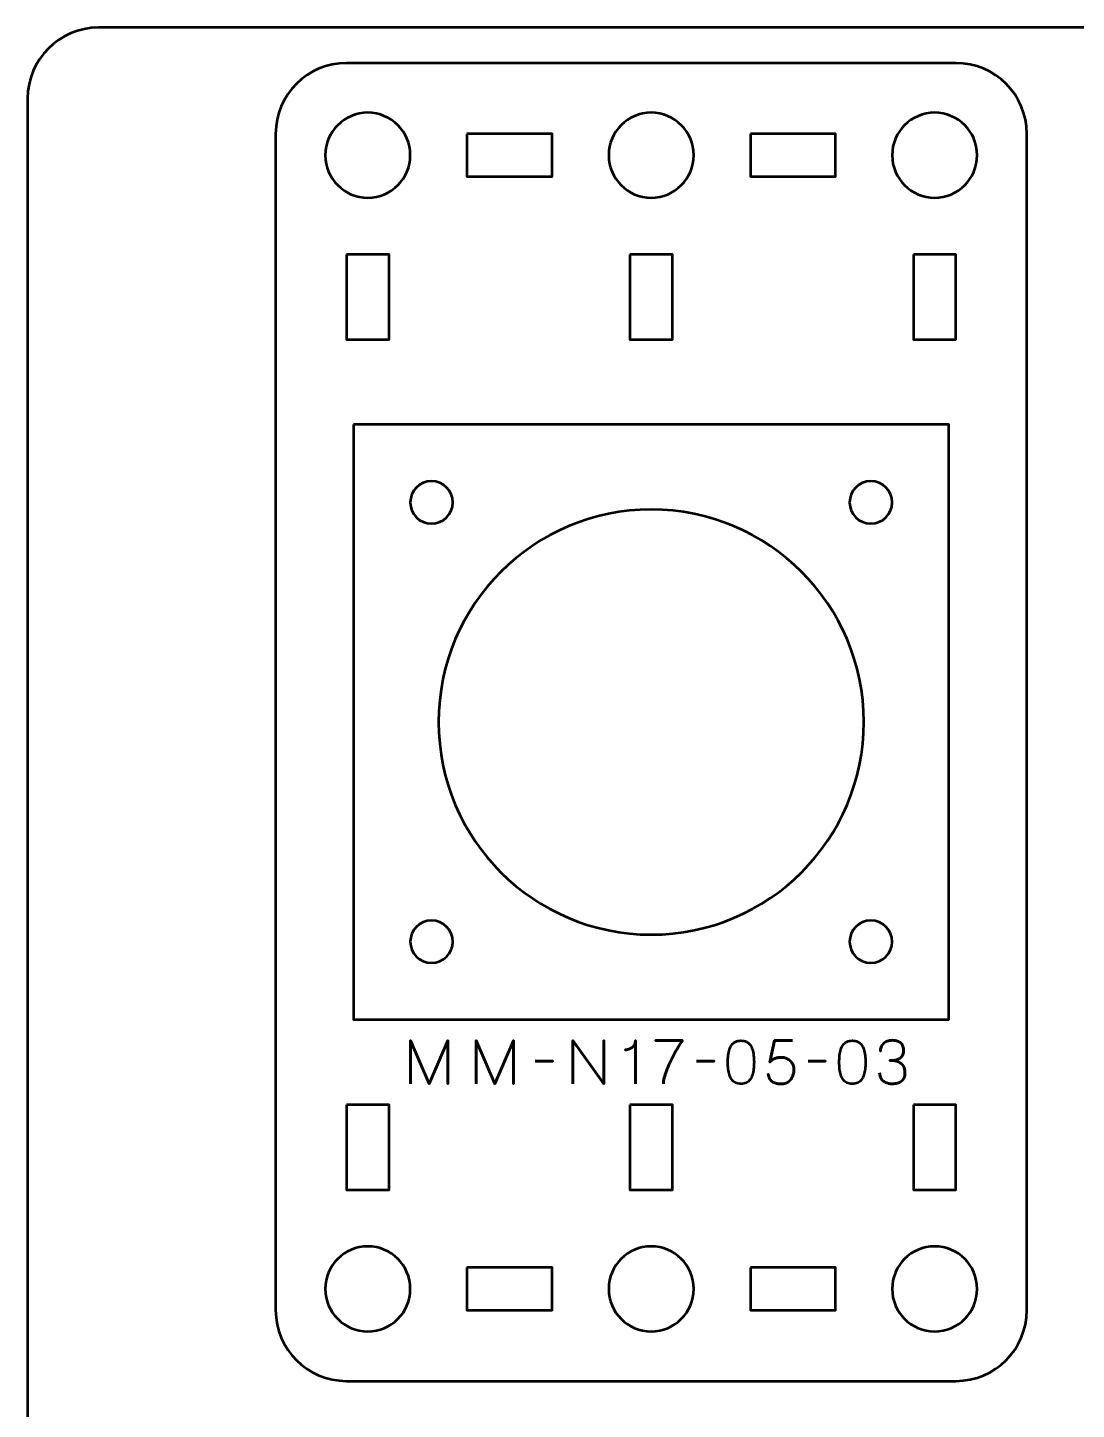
# Model space of a CAD drawing. Header units: centimetres. Extents: x -17.9 to -3.1, y -25.3 to -4.3.
# Drawn here: x -17.9 to -10.5, y -14.1 to -4.35 of the extents above; entities that cross this region are included whole.
import ezdxf

# ---------------------------------------------------------------- set-up
doc = ezdxf.new("R2010")
doc.units = ezdxf.units.CM
doc.header["$MEASUREMENT"] = 0
doc.layers.add('Layer 1', color=7, linetype='Continuous')

msp = doc.modelspace()

# ---------------------------------------------------------------- linework, layer by layer
at = {"layer": 'Layer 1', "color": 7, "lineweight": 53}
msp.add_open_spline([(-17.90003, -24.8499), (-17.90003, -24.8499), (-17.90003, -4.84994), (-17.90003, -4.84994), (-17.90003, -4.84994), (-17.90003, -4.57297), (-17.67694, -4.34998), (-17.39994, -4.34998), (-17.39994, -4.34998), (-17.39994, -4.34998), (-3.60007, -4.34998), (-3.60007, -4.34998), (-3.60007, -4.34998), (-3.32293, -4.34998), (-3.09997, -4.57297), (-3.09997, -4.84994), (-3.09997, -4.84994), (-3.09997, -4.84994), (-3.09997, -24.8499), (-3.09997, -24.8499), (-3.09997, -24.8499), (-3.09997, -25.1269), (-3.32293, -25.34999), (-3.60007, -25.34999), (-3.60007, -25.34999), (-3.60007, -25.34999), (-17.39994, -25.34999), (-17.39994, -25.34999), (-17.39994, -25.34999), (-17.67694, -25.34999), (-17.90003, -25.1269), (-17.90003, -24.8499)], degree=3, knots=[0, 0, 0, 0, 0.125, 0.125, 0.125, 0.125, 0.25, 0.25, 0.25, 0.25, 0.375, 0.375, 0.375, 0.375, 0.5, 0.5, 0.5, 0.5, 0.625, 0.625, 0.625, 0.625, 0.75, 0.75, 0.75, 0.75, 0.875, 0.875, 0.875, 0.875, 1, 1, 1, 1], dxfattribs=at)
at = {"layer": 'Layer 1', "color": 2, "lineweight": 53}
msp.add_open_spline([(-15.64991, -4.59991), (-15.64991, -4.59991), (-11.35002, -4.59991), (-11.35002, -4.59991), (-11.35002, -4.59991), (-11.07302, -4.59991), (-10.84992, -4.82301), (-10.84992, -5.10001), (-10.84992, -5.10001), (-10.84992, -5.10001), (-10.84992, -13.39991), (-10.84992, -13.39991), (-10.84992, -13.39991), (-10.84992, -13.67691), (-11.07302, -13.90001), (-11.35002, -13.90001), (-11.35002, -13.90001), (-11.35002, -13.90001), (-15.64991, -13.90001), (-15.64991, -13.90001), (-15.64991, -13.90001), (-15.92691, -13.90001), (-16.15001, -13.67691), (-16.15001, -13.39991), (-16.15001, -13.39991), (-16.15001, -13.39991), (-16.15001, -5.10001), (-16.15001, -5.10001), (-16.15001, -5.10001), (-16.15001, -4.82301), (-15.92691, -4.59991), (-15.64991, -4.59991)], degree=3, knots=[0, 0, 0, 0, 0.125, 0.125, 0.125, 0.125, 0.25, 0.25, 0.25, 0.25, 0.375, 0.375, 0.375, 0.375, 0.5, 0.5, 0.5, 0.5, 0.625, 0.625, 0.625, 0.625, 0.75, 0.75, 0.75, 0.75, 0.875, 0.875, 0.875, 0.875, 1, 1, 1, 1], dxfattribs=at)
at = {"layer": 'Layer 1', "lineweight": 53}
for points in [[(-15.1999, -5.24994), (-15.1999, -5.41571), (-15.33428, -5.54994), (-15.49991, -5.54994), (-15.49991, -5.54994), (-15.66568, -5.54994), (-15.79991, -5.41571), (-15.79991, -5.24994), (-15.79991, -5.24994), (-15.79991, -5.08428), (-15.66568, -4.94994), (-15.49991, -4.94994), (-15.49991, -4.94994), (-15.33428, -4.94994), (-15.1999, -5.08428), (-15.1999, -5.24994)], [(-13.19998, -5.24994), (-13.19998, -5.41571), (-13.33432, -5.54994), (-13.49997, -5.54994), (-13.49997, -5.54994), (-13.6656, -5.54994), (-13.79998, -5.41571), (-13.79998, -5.24994), (-13.79998, -5.24994), (-13.79998, -5.08428), (-13.6656, -4.94994), (-13.49997, -4.94994), (-13.49997, -4.94994), (-13.33432, -4.94994), (-13.19998, -5.08428), (-13.19998, -5.24994)], [(-11.20001, -5.24994), (-11.20001, -5.41571), (-11.33425, -5.54994), (-11.50002, -5.54994), (-11.50002, -5.54994), (-11.66568, -5.54994), (-11.80002, -5.41571), (-11.80002, -5.24994), (-11.80002, -5.24994), (-11.80002, -5.08428), (-11.66568, -4.94994), (-11.50002, -4.94994), (-11.50002, -4.94994), (-11.33425, -4.94994), (-11.20001, -5.08428), (-11.20001, -5.24994)], [(-14.8, -5.10001), (-14.8, -5.10001), (-14.19999, -5.10001), (-14.19999, -5.10001), (-14.19999, -5.10001), (-14.19999, -5.10001), (-14.19999, -5.40001), (-14.19999, -5.40001), (-14.19999, -5.40001), (-14.19999, -5.40001), (-14.8, -5.40001), (-14.8, -5.40001), (-14.8, -5.40001), (-14.8, -5.40001), (-14.8, -5.10001), (-14.8, -5.10001)], [(-12.79993, -5.10001), (-12.79993, -5.10001), (-12.19993, -5.10001), (-12.19993, -5.10001), (-12.19993, -5.10001), (-12.19993, -5.10001), (-12.19993, -5.40001), (-12.19993, -5.40001), (-12.19993, -5.40001), (-12.19993, -5.40001), (-12.79993, -5.40001), (-12.79993, -5.40001), (-12.79993, -5.40001), (-12.79993, -5.40001), (-12.79993, -5.10001), (-12.79993, -5.10001)], [(-15.64998, -5.94996), (-15.64998, -5.94996), (-15.34998, -5.94996), (-15.34998, -5.94996), (-15.34998, -5.94996), (-15.34998, -5.94996), (-15.34998, -6.54996), (-15.34998, -6.54996), (-15.34998, -6.54996), (-15.34998, -6.54996), (-15.64998, -6.54996), (-15.64998, -6.54996), (-15.64998, -6.54996), (-15.64998, -6.54996), (-15.64998, -5.94996), (-15.64998, -5.94996)], [(-13.65005, -5.94996), (-13.65005, -5.94996), (-13.35005, -5.94996), (-13.35005, -5.94996), (-13.35005, -5.94996), (-13.35005, -5.94996), (-13.35005, -6.54996), (-13.35005, -6.54996), (-13.35005, -6.54996), (-13.35005, -6.54996), (-13.65005, -6.54996), (-13.65005, -6.54996), (-13.65005, -6.54996), (-13.65005, -6.54996), (-13.65005, -5.94996), (-13.65005, -5.94996)], [(-11.64995, -5.94996), (-11.64995, -5.94996), (-11.34994, -5.94996), (-11.34994, -5.94996), (-11.34994, -5.94996), (-11.34994, -5.94996), (-11.34994, -6.54996), (-11.34994, -6.54996), (-11.34994, -6.54996), (-11.34994, -6.54996), (-11.64995, -6.54996), (-11.64995, -6.54996), (-11.64995, -6.54996), (-11.64995, -6.54996), (-11.64995, -5.94996), (-11.64995, -5.94996)], [(-15.64998, -11.94996), (-15.64998, -11.94996), (-15.34998, -11.94996), (-15.34998, -11.94996), (-15.34998, -11.94996), (-15.34998, -11.94996), (-15.34998, -12.54996), (-15.34998, -12.54996), (-15.34998, -12.54996), (-15.34998, -12.54996), (-15.64998, -12.54996), (-15.64998, -12.54996), (-15.64998, -12.54996), (-15.64998, -12.54996), (-15.64998, -11.94996), (-15.64998, -11.94996)], [(-13.65005, -11.94996), (-13.65005, -11.94996), (-13.35005, -11.94996), (-13.35005, -11.94996), (-13.35005, -11.94996), (-13.35005, -11.94996), (-13.35005, -12.54996), (-13.35005, -12.54996), (-13.35005, -12.54996), (-13.35005, -12.54996), (-13.65005, -12.54996), (-13.65005, -12.54996), (-13.65005, -12.54996), (-13.65005, -12.54996), (-13.65005, -11.94996), (-13.65005, -11.94996)], [(-11.64995, -11.94996), (-11.64995, -11.94996), (-11.34994, -11.94996), (-11.34994, -11.94996), (-11.34994, -11.94996), (-11.34994, -11.94996), (-11.34994, -12.54996), (-11.34994, -12.54996), (-11.34994, -12.54996), (-11.34994, -12.54996), (-11.64995, -12.54996), (-11.64995, -12.54996), (-11.64995, -12.54996), (-11.64995, -12.54996), (-11.64995, -11.94996), (-11.64995, -11.94996)], [(-15.1999, -13.24998), (-15.1999, -13.41561), (-15.33428, -13.54998), (-15.49991, -13.54998), (-15.49991, -13.54998), (-15.66568, -13.54998), (-15.79991, -13.41561), (-15.79991, -13.24998), (-15.79991, -13.24998), (-15.79991, -13.08421), (-15.66568, -12.94998), (-15.49991, -12.94998), (-15.49991, -12.94998), (-15.33428, -12.94998), (-15.1999, -13.08421), (-15.1999, -13.24998)], [(-13.19998, -13.24998), (-13.19998, -13.41561), (-13.33432, -13.54998), (-13.49997, -13.54998), (-13.49997, -13.54998), (-13.6656, -13.54998), (-13.79998, -13.41561), (-13.79998, -13.24998), (-13.79998, -13.24998), (-13.79998, -13.08421), (-13.6656, -12.94998), (-13.49997, -12.94998), (-13.49997, -12.94998), (-13.33432, -12.94998), (-13.19998, -13.08421), (-13.19998, -13.24998)], [(-11.20001, -13.24998), (-11.20001, -13.41561), (-11.33425, -13.54998), (-11.50002, -13.54998), (-11.50002, -13.54998), (-11.66568, -13.54998), (-11.80002, -13.41561), (-11.80002, -13.24998), (-11.80002, -13.24998), (-11.80002, -13.08421), (-11.66568, -12.94998), (-11.50002, -12.94998), (-11.50002, -12.94998), (-11.33425, -12.94998), (-11.20001, -13.08421), (-11.20001, -13.24998)], [(-14.8, -13.09991), (-14.8, -13.09991), (-14.19999, -13.09991), (-14.19999, -13.09991), (-14.19999, -13.09991), (-14.19999, -13.09991), (-14.19999, -13.39991), (-14.19999, -13.39991), (-14.19999, -13.39991), (-14.19999, -13.39991), (-14.8, -13.39991), (-14.8, -13.39991), (-14.8, -13.39991), (-14.8, -13.39991), (-14.8, -13.09991), (-14.8, -13.09991)], [(-12.79993, -13.09991), (-12.79993, -13.09991), (-12.19993, -13.09991), (-12.19993, -13.09991), (-12.19993, -13.09991), (-12.19993, -13.09991), (-12.19993, -13.39991), (-12.19993, -13.39991), (-12.19993, -13.39991), (-12.19993, -13.39991), (-12.79993, -13.39991), (-12.79993, -13.39991), (-12.79993, -13.39991), (-12.79993, -13.39991), (-12.79993, -13.09991), (-12.79993, -13.09991)]]:
    msp.add_open_spline(points, degree=3, knots=[0, 0, 0, 0, 0.25, 0.25, 0.25, 0.25, 0.5, 0.5, 0.5, 0.5, 0.75, 0.75, 0.75, 0.75, 1, 1, 1, 1], dxfattribs=at)
at = {"layer": 'Layer 1', "color": 30, "lineweight": 53}
for points, knots in [([(-15.60001, -7.14999), (-15.60001, -7.14999), (-11.40001, -7.14999), (-11.40001, -7.14999), (-11.40001, -7.14999), (-11.40001, -7.14999), (-11.40001, -11.34999), (-11.40001, -11.34999), (-11.40001, -11.34999), (-11.40001, -11.34999), (-15.60001, -11.34999), (-15.60001, -11.34999), (-15.60001, -11.34999), (-15.60001, -11.34999), (-15.60001, -7.14999), (-15.60001, -7.14999)], [0, 0, 0, 0, 0.25, 0.25, 0.25, 0.25, 0.5, 0.5, 0.5, 0.5, 0.75, 0.75, 0.75, 0.75, 1, 1, 1, 1]), ([(-15.19816, -11.80258), (-15.19816, -11.80258), (-15.19816, -11.49736), (-15.19816, -11.49736), (-15.19816, -11.49736), (-15.19816, -11.49736), (-15.06693, -11.80258), (-15.06693, -11.80258), (-15.06693, -11.80258), (-15.06693, -11.80258), (-14.93527, -11.49736), (-14.93527, -11.49736), (-14.93527, -11.49736), (-14.93527, -11.49736), (-14.93527, -11.80258), (-14.93527, -11.80258), (-14.93527, -11.80258), (-14.93527, -11.80258), (-14.93527, -11.49736), (-14.93527, -11.49736), (-14.93527, -11.49736), (-14.93527, -11.49736), (-15.06693, -11.80258), (-15.06693, -11.80258), (-15.06693, -11.80258), (-15.06693, -11.80258), (-15.19816, -11.49736), (-15.19816, -11.49736), (-15.19816, -11.49736), (-15.19816, -11.49736), (-15.19816, -11.80258), (-15.19816, -11.80258)], [0, 0, 0, 0, 0.125, 0.125, 0.125, 0.125, 0.25, 0.25, 0.25, 0.25, 0.375, 0.375, 0.375, 0.375, 0.5, 0.5, 0.5, 0.5, 0.625, 0.625, 0.625, 0.625, 0.75, 0.75, 0.75, 0.75, 0.875, 0.875, 0.875, 0.875, 1, 1, 1, 1]), ([(-14.73546, -11.80258), (-14.73546, -11.80258), (-14.73546, -11.49736), (-14.73546, -11.49736), (-14.73546, -11.49736), (-14.73546, -11.49736), (-14.60423, -11.80258), (-14.60423, -11.80258), (-14.60423, -11.80258), (-14.60423, -11.80258), (-14.47257, -11.49736), (-14.47257, -11.49736), (-14.47257, -11.49736), (-14.47257, -11.49736), (-14.47257, -11.80258), (-14.47257, -11.80258), (-14.47257, -11.80258), (-14.47257, -11.80258), (-14.47257, -11.49736), (-14.47257, -11.49736), (-14.47257, -11.49736), (-14.47257, -11.49736), (-14.60423, -11.80258), (-14.60423, -11.80258), (-14.60423, -11.80258), (-14.60423, -11.80258), (-14.73546, -11.49736), (-14.73546, -11.49736), (-14.73546, -11.49736), (-14.73546, -11.49736), (-14.73546, -11.80258), (-14.73546, -11.80258)], [0, 0, 0, 0, 0.125, 0.125, 0.125, 0.125, 0.25, 0.25, 0.25, 0.25, 0.375, 0.375, 0.375, 0.375, 0.5, 0.5, 0.5, 0.5, 0.625, 0.625, 0.625, 0.625, 0.75, 0.75, 0.75, 0.75, 0.875, 0.875, 0.875, 0.875, 1, 1, 1, 1]), ([(-14.05263, -11.80258), (-14.05263, -11.80258), (-14.05263, -11.49736), (-14.05263, -11.49736), (-14.05263, -11.49736), (-14.05263, -11.49736), (-13.83504, -11.80258), (-13.83504, -11.80258), (-13.83504, -11.80258), (-13.83504, -11.80258), (-13.83504, -11.49736), (-13.83504, -11.49736), (-13.83504, -11.49736), (-13.83504, -11.49736), (-13.83504, -11.80258), (-13.83504, -11.80258), (-13.83504, -11.80258), (-13.83504, -11.80258), (-14.05263, -11.49736), (-14.05263, -11.49736), (-14.05263, -11.49736), (-14.05263, -11.49736), (-14.05263, -11.80258), (-14.05263, -11.80258)], [0, 0, 0, 0, 0.1666667, 0.1666667, 0.1666667, 0.1666667, 0.3333333, 0.3333333, 0.3333333, 0.3333333, 0.5, 0.5, 0.5, 0.5, 0.6666667, 0.6666667, 0.6666667, 0.6666667, 0.8333333, 0.8333333, 0.8333333, 0.8333333, 1, 1, 1, 1]), ([(-13.61109, -11.80258), (-13.61109, -11.80258), (-13.61109, -11.49736), (-13.61109, -11.49736), (-13.61109, -11.49736), (-13.61116, -11.50773), (-13.613, -11.51662), (-13.61653, -11.52403), (-13.61653, -11.52403), (-13.61998, -11.53151), (-13.62457, -11.53765), (-13.63021, -11.54258), (-13.63021, -11.54258), (-13.63586, -11.54752), (-13.64193, -11.55147), (-13.64842, -11.55444), (-13.64842, -11.55444), (-13.65491, -11.55733), (-13.66119, -11.55952), (-13.66726, -11.56086), (-13.66726, -11.56086), (-13.67339, -11.56227), (-13.67862, -11.56312), (-13.68306, -11.5634), (-13.68306, -11.5634), (-13.67862, -11.56312), (-13.67339, -11.56227), (-13.66726, -11.56086), (-13.66726, -11.56086), (-13.66119, -11.55952), (-13.65491, -11.55733), (-13.64842, -11.55444), (-13.64842, -11.55444), (-13.64193, -11.55147), (-13.63586, -11.54752), (-13.63021, -11.54258), (-13.63021, -11.54258), (-13.62457, -11.53765), (-13.61998, -11.53151), (-13.61653, -11.52403), (-13.61653, -11.52403), (-13.613, -11.51662), (-13.61116, -11.50773), (-13.61109, -11.49736), (-13.61109, -11.49736), (-13.61109, -11.49736), (-13.61109, -11.80258), (-13.61109, -11.80258)], [0, 0, 0, 0, 0.0833333, 0.0833333, 0.0833333, 0.0833333, 0.1666667, 0.1666667, 0.1666667, 0.1666667, 0.25, 0.25, 0.25, 0.25, 0.3333333, 0.3333333, 0.3333333, 0.3333333, 0.4166667, 0.4166667, 0.4166667, 0.4166667, 0.5, 0.5, 0.5, 0.5, 0.5833333, 0.5833333, 0.5833333, 0.5833333, 0.6666667, 0.6666667, 0.6666667, 0.6666667, 0.75, 0.75, 0.75, 0.75, 0.8333333, 0.8333333, 0.8333333, 0.8333333, 0.9166667, 0.9166667, 0.9166667, 0.9166667, 1, 1, 1, 1]), ([(-13.41383, -11.80258), (-13.41362, -11.7908), (-13.41157, -11.77718), (-13.40769, -11.76166), (-13.40769, -11.76166), (-13.40381, -11.74607), (-13.39852, -11.72927), (-13.39181, -11.71128), (-13.39181, -11.71128), (-13.38511, -11.69329), (-13.37735, -11.6748), (-13.3686, -11.65568), (-13.3686, -11.65568), (-13.35992, -11.63656), (-13.35054, -11.61766), (-13.34059, -11.59882), (-13.34059, -11.59882), (-13.33064, -11.57998), (-13.32048, -11.56192), (-13.31011, -11.54463), (-13.31011, -11.54463), (-13.29974, -11.52742), (-13.28958, -11.51168), (-13.27963, -11.49736), (-13.27963, -11.49736), (-13.27963, -11.49736), (-13.46886, -11.49736), (-13.46886, -11.49736), (-13.46886, -11.49736), (-13.46886, -11.49736), (-13.27963, -11.49736), (-13.27963, -11.49736), (-13.27963, -11.49736), (-13.28958, -11.51168), (-13.29974, -11.52742), (-13.31011, -11.54463), (-13.31011, -11.54463), (-13.32048, -11.56192), (-13.33064, -11.57998), (-13.34059, -11.59882), (-13.34059, -11.59882), (-13.35054, -11.61766), (-13.35992, -11.63656), (-13.3686, -11.65568), (-13.3686, -11.65568), (-13.37735, -11.6748), (-13.38511, -11.69329), (-13.39181, -11.71128), (-13.39181, -11.71128), (-13.39852, -11.72927), (-13.40381, -11.74607), (-13.40769, -11.76166), (-13.40769, -11.76166), (-13.41157, -11.77718), (-13.41362, -11.7908), (-13.41383, -11.80258)], [0, 0, 0, 0, 0.0714286, 0.0714286, 0.0714286, 0.0714286, 0.1428571, 0.1428571, 0.1428571, 0.1428571, 0.2142857, 0.2142857, 0.2142857, 0.2142857, 0.2857143, 0.2857143, 0.2857143, 0.2857143, 0.3571429, 0.3571429, 0.3571429, 0.3571429, 0.4285714, 0.4285714, 0.4285714, 0.4285714, 0.5, 0.5, 0.5, 0.5, 0.5714286, 0.5714286, 0.5714286, 0.5714286, 0.6428571, 0.6428571, 0.6428571, 0.6428571, 0.7142857, 0.7142857, 0.7142857, 0.7142857, 0.7857143, 0.7857143, 0.7857143, 0.7857143, 0.8571429, 0.8571429, 0.8571429, 0.8571429, 0.9285714, 0.9285714, 0.9285714, 0.9285714, 1, 1, 1, 1]), ([(-12.86688, -11.80258), (-12.85207, -11.80251), (-12.8393, -11.7999), (-12.82864, -11.79482), (-12.82864, -11.79482), (-12.81806, -11.78974), (-12.80924, -11.78247), (-12.80219, -11.77323), (-12.80219, -11.77323), (-12.7952, -11.76392), (-12.7897, -11.75291), (-12.78561, -11.74021), (-12.78561, -11.74021), (-12.78158, -11.72751), (-12.77869, -11.71361), (-12.77707, -11.69837), (-12.77707, -11.69837), (-12.77537, -11.68313), (-12.77453, -11.66711), (-12.7746, -11.65018), (-12.7746, -11.65018), (-12.77453, -11.63332), (-12.77537, -11.6173), (-12.77707, -11.60213), (-12.77707, -11.60213), (-12.77869, -11.58696), (-12.78158, -11.57299), (-12.78561, -11.56029), (-12.78561, -11.56029), (-12.7897, -11.54766), (-12.7952, -11.53666), (-12.80219, -11.52727), (-12.80219, -11.52727), (-12.80924, -11.51796), (-12.81806, -11.51069), (-12.82864, -11.50561), (-12.82864, -11.50561), (-12.8393, -11.50046), (-12.85207, -11.49785), (-12.86688, -11.49778), (-12.86688, -11.49778), (-12.8817, -11.49785), (-12.89447, -11.50046), (-12.90513, -11.50561), (-12.90513, -11.50561), (-12.91571, -11.51069), (-12.92453, -11.51796), (-12.93158, -11.52727), (-12.93158, -11.52727), (-12.93857, -11.53666), (-12.94407, -11.54766), (-12.94816, -11.56029), (-12.94816, -11.56029), (-12.95219, -11.57299), (-12.95508, -11.58696), (-12.9567, -11.60213), (-12.9567, -11.60213), (-12.95839, -11.6173), (-12.95924, -11.63332), (-12.95917, -11.65018), (-12.95917, -11.65018), (-12.95924, -11.66711), (-12.95839, -11.68313), (-12.9567, -11.69837), (-12.9567, -11.69837), (-12.95508, -11.71361), (-12.95219, -11.72751), (-12.94816, -11.74021), (-12.94816, -11.74021), (-12.94407, -11.75291), (-12.93857, -11.76392), (-12.93158, -11.77323), (-12.93158, -11.77323), (-12.92453, -11.78247), (-12.91571, -11.78974), (-12.90513, -11.79482), (-12.90513, -11.79482), (-12.89447, -11.7999), (-12.8817, -11.80251), (-12.86688, -11.80258)], [0, 0, 0, 0, 0.05, 0.05, 0.05, 0.05, 0.1, 0.1, 0.1, 0.1, 0.15, 0.15, 0.15, 0.15, 0.2, 0.2, 0.2, 0.2, 0.25, 0.25, 0.25, 0.25, 0.3, 0.3, 0.3, 0.3, 0.35, 0.35, 0.35, 0.35, 0.4, 0.4, 0.4, 0.4, 0.45, 0.45, 0.45, 0.45, 0.5, 0.5, 0.5, 0.5, 0.55, 0.55, 0.55, 0.55, 0.6, 0.6, 0.6, 0.6, 0.65, 0.65, 0.65, 0.65, 0.7, 0.7, 0.7, 0.7, 0.75, 0.75, 0.75, 0.75, 0.8, 0.8, 0.8, 0.8, 0.85, 0.85, 0.85, 0.85, 0.9, 0.9, 0.9, 0.9, 0.95, 0.95, 0.95, 0.95, 1, 1, 1, 1]), ([(-12.86688, -11.80258), (-12.85207, -11.80251), (-12.8393, -11.7999), (-12.82864, -11.79482), (-12.82864, -11.79482), (-12.81806, -11.78974), (-12.80924, -11.78247), (-12.80219, -11.77323), (-12.80219, -11.77323), (-12.7952, -11.76392), (-12.7897, -11.75291), (-12.78561, -11.74021), (-12.78561, -11.74021), (-12.78158, -11.72751), (-12.77869, -11.71361), (-12.77707, -11.69837), (-12.77707, -11.69837), (-12.77537, -11.68313), (-12.77453, -11.66711), (-12.7746, -11.65018), (-12.7746, -11.65018), (-12.77453, -11.63332), (-12.77537, -11.6173), (-12.77707, -11.60213), (-12.77707, -11.60213), (-12.77869, -11.58696), (-12.78158, -11.57299), (-12.78561, -11.56029), (-12.78561, -11.56029), (-12.7897, -11.54766), (-12.7952, -11.53666), (-12.80219, -11.52727), (-12.80219, -11.52727), (-12.80924, -11.51796), (-12.81806, -11.51069), (-12.82864, -11.50561), (-12.82864, -11.50561), (-12.8393, -11.50046), (-12.85207, -11.49785), (-12.86688, -11.49778), (-12.86688, -11.49778), (-12.8817, -11.49785), (-12.89447, -11.50046), (-12.90513, -11.50561), (-12.90513, -11.50561), (-12.91571, -11.51069), (-12.92453, -11.51796), (-12.93158, -11.52727), (-12.93158, -11.52727), (-12.93857, -11.53666), (-12.94407, -11.54766), (-12.94816, -11.56029), (-12.94816, -11.56029), (-12.95219, -11.57299), (-12.95508, -11.58696), (-12.9567, -11.60213), (-12.9567, -11.60213), (-12.95839, -11.6173), (-12.95924, -11.63332), (-12.95917, -11.65018), (-12.95917, -11.65018), (-12.95924, -11.66711), (-12.95839, -11.68313), (-12.9567, -11.69837), (-12.9567, -11.69837), (-12.95508, -11.71361), (-12.95219, -11.72751), (-12.94816, -11.74021), (-12.94816, -11.74021), (-12.94407, -11.75291), (-12.93857, -11.76392), (-12.93158, -11.77323), (-12.93158, -11.77323), (-12.92453, -11.78247), (-12.91571, -11.78974), (-12.90513, -11.79482), (-12.90513, -11.79482), (-12.89447, -11.7999), (-12.8817, -11.80251), (-12.86688, -11.80258)], [0, 0, 0, 0, 0.05, 0.05, 0.05, 0.05, 0.1, 0.1, 0.1, 0.1, 0.15, 0.15, 0.15, 0.15, 0.2, 0.2, 0.2, 0.2, 0.25, 0.25, 0.25, 0.25, 0.3, 0.3, 0.3, 0.3, 0.35, 0.35, 0.35, 0.35, 0.4, 0.4, 0.4, 0.4, 0.45, 0.45, 0.45, 0.45, 0.5, 0.5, 0.5, 0.5, 0.55, 0.55, 0.55, 0.55, 0.6, 0.6, 0.6, 0.6, 0.65, 0.65, 0.65, 0.65, 0.7, 0.7, 0.7, 0.7, 0.75, 0.75, 0.75, 0.75, 0.8, 0.8, 0.8, 0.8, 0.85, 0.85, 0.85, 0.85, 0.9, 0.9, 0.9, 0.9, 0.95, 0.95, 0.95, 0.95, 1, 1, 1, 1]), ([(-12.50282, -11.49736), (-12.50282, -11.49736), (-12.62982, -11.49736), (-12.62982, -11.49736), (-12.62982, -11.49736), (-12.62982, -11.49736), (-12.66369, -11.64891), (-12.66369, -11.64891), (-12.66369, -11.64891), (-12.65776, -11.64383), (-12.65212, -11.63925), (-12.64668, -11.63522), (-12.64668, -11.63522), (-12.64132, -11.6312), (-12.63568, -11.62782), (-12.62968, -11.62499), (-12.62968, -11.62499), (-12.62375, -11.62217), (-12.61698, -11.62005), (-12.60936, -11.61857), (-12.60936, -11.61857), (-12.60181, -11.61709), (-12.59278, -11.61631), (-12.58241, -11.61631), (-12.58241, -11.61631), (-12.57394, -11.61631), (-12.56547, -11.61744), (-12.55701, -11.61977), (-12.55701, -11.61977), (-12.54854, -11.62203), (-12.5405, -11.62549), (-12.53288, -11.63007), (-12.53288, -11.63007), (-12.52519, -11.63473), (-12.51841, -11.64052), (-12.51249, -11.6475), (-12.51249, -11.6475), (-12.50649, -11.65449), (-12.50176, -11.66267), (-12.49838, -11.67205), (-12.49838, -11.67205), (-12.49492, -11.68144), (-12.49316, -11.69209), (-12.49309, -11.70394), (-12.49309, -11.70394), (-12.49301, -11.70832), (-12.49351, -11.71382), (-12.4945, -11.72031), (-12.4945, -11.72031), (-12.49541, -11.7268), (-12.49711, -11.73386), (-12.49951, -11.74134), (-12.49951, -11.74134), (-12.5019, -11.74882), (-12.50529, -11.75623), (-12.50959, -11.76356), (-12.50959, -11.76356), (-12.5139, -11.7709), (-12.5194, -11.7776), (-12.52603, -11.78367), (-12.52603, -11.78367), (-12.53267, -11.78974), (-12.54071, -11.79461), (-12.55009, -11.79828), (-12.55009, -11.79828), (-12.55955, -11.80187), (-12.57063, -11.80378), (-12.58325, -11.80385), (-12.58325, -11.80385), (-12.59835, -11.80378), (-12.61105, -11.80216), (-12.62135, -11.79912), (-12.62135, -11.79912), (-12.63166, -11.79602), (-12.64005, -11.792), (-12.64654, -11.78692), (-12.64654, -11.78692), (-12.6531, -11.78184), (-12.65818, -11.77626), (-12.66185, -11.7702), (-12.66185, -11.7702), (-12.66552, -11.76413), (-12.66827, -11.75806), (-12.67011, -11.75199), (-12.67011, -11.75199), (-12.67194, -11.74592), (-12.67335, -11.74035), (-12.67427, -11.73527), (-12.67427, -11.73527), (-12.67335, -11.74035), (-12.67194, -11.74592), (-12.67011, -11.75199), (-12.67011, -11.75199), (-12.66827, -11.75806), (-12.66552, -11.76413), (-12.66185, -11.7702), (-12.66185, -11.7702), (-12.65818, -11.77626), (-12.6531, -11.78184), (-12.64654, -11.78692), (-12.64654, -11.78692), (-12.64005, -11.792), (-12.63166, -11.79602), (-12.62135, -11.79912), (-12.62135, -11.79912), (-12.61105, -11.80216), (-12.59835, -11.80378), (-12.58325, -11.80385), (-12.58325, -11.80385), (-12.57063, -11.80378), (-12.55955, -11.80187), (-12.55009, -11.79828), (-12.55009, -11.79828), (-12.54071, -11.79461), (-12.53267, -11.78974), (-12.52603, -11.78367), (-12.52603, -11.78367), (-12.5194, -11.7776), (-12.5139, -11.7709), (-12.50959, -11.76356), (-12.50959, -11.76356), (-12.50529, -11.75623), (-12.5019, -11.74882), (-12.49951, -11.74134), (-12.49951, -11.74134), (-12.49711, -11.73386), (-12.49541, -11.7268), (-12.4945, -11.72031), (-12.4945, -11.72031), (-12.49351, -11.71382), (-12.49301, -11.70832), (-12.49309, -11.70394), (-12.49309, -11.70394), (-12.49316, -11.69209), (-12.49492, -11.68144), (-12.49838, -11.67205), (-12.49838, -11.67205), (-12.50176, -11.66267), (-12.50649, -11.65449), (-12.51249, -11.6475), (-12.51249, -11.6475), (-12.51841, -11.64052), (-12.52519, -11.63473), (-12.53288, -11.63007), (-12.53288, -11.63007), (-12.5405, -11.62549), (-12.54854, -11.62203), (-12.55701, -11.61977), (-12.55701, -11.61977), (-12.56547, -11.61744), (-12.57394, -11.61631), (-12.58241, -11.61631), (-12.58241, -11.61631), (-12.59278, -11.61631), (-12.60181, -11.61709), (-12.60936, -11.61857), (-12.60936, -11.61857), (-12.61698, -11.62005), (-12.62375, -11.62217), (-12.62968, -11.62499), (-12.62968, -11.62499), (-12.63568, -11.62782), (-12.64132, -11.6312), (-12.64668, -11.63522), (-12.64668, -11.63522), (-12.65212, -11.63925), (-12.65776, -11.64383), (-12.66369, -11.64891), (-12.66369, -11.64891), (-12.66369, -11.64891), (-12.62982, -11.49736), (-12.62982, -11.49736), (-12.62982, -11.49736), (-12.62982, -11.49736), (-12.50282, -11.49736), (-12.50282, -11.49736)], [0, 0, 0, 0, 0.0227273, 0.0227273, 0.0227273, 0.0227273, 0.0454545, 0.0454545, 0.0454545, 0.0454545, 0.0681818, 0.0681818, 0.0681818, 0.0681818, 0.0909091, 0.0909091, 0.0909091, 0.0909091, 0.1136364, 0.1136364, 0.1136364, 0.1136364, 0.1363636, 0.1363636, 0.1363636, 0.1363636, 0.1590909, 0.1590909, 0.1590909, 0.1590909, 0.1818182, 0.1818182, 0.1818182, 0.1818182, 0.2045455, 0.2045455, 0.2045455, 0.2045455, 0.2272727, 0.2272727, 0.2272727, 0.2272727, 0.25, 0.25, 0.25, 0.25, 0.2727273, 0.2727273, 0.2727273, 0.2727273, 0.2954545, 0.2954545, 0.2954545, 0.2954545, 0.3181818, 0.3181818, 0.3181818, 0.3181818, 0.3409091, 0.3409091, 0.3409091, 0.3409091, 0.3636364, 0.3636364, 0.3636364, 0.3636364, 0.3863636, 0.3863636, 0.3863636, 0.3863636, 0.4090909, 0.4090909, 0.4090909, 0.4090909, 0.4318182, 0.4318182, 0.4318182, 0.4318182, 0.4545455, 0.4545455, 0.4545455, 0.4545455, 0.4772727, 0.4772727, 0.4772727, 0.4772727, 0.5, 0.5, 0.5, 0.5, 0.5227273, 0.5227273, 0.5227273, 0.5227273, 0.5454545, 0.5454545, 0.5454545, 0.5454545, 0.5681818, 0.5681818, 0.5681818, 0.5681818, 0.5909091, 0.5909091, 0.5909091, 0.5909091, 0.6136364, 0.6136364, 0.6136364, 0.6136364, 0.6363636, 0.6363636, 0.6363636, 0.6363636, 0.6590909, 0.6590909, 0.6590909, 0.6590909, 0.6818182, 0.6818182, 0.6818182, 0.6818182, 0.7045455, 0.7045455, 0.7045455, 0.7045455, 0.7272727, 0.7272727, 0.7272727, 0.7272727, 0.75, 0.75, 0.75, 0.75, 0.7727273, 0.7727273, 0.7727273, 0.7727273, 0.7954545, 0.7954545, 0.7954545, 0.7954545, 0.8181818, 0.8181818, 0.8181818, 0.8181818, 0.8409091, 0.8409091, 0.8409091, 0.8409091, 0.8636364, 0.8636364, 0.8636364, 0.8636364, 0.8863636, 0.8863636, 0.8863636, 0.8863636, 0.9090909, 0.9090909, 0.9090909, 0.9090909, 0.9318182, 0.9318182, 0.9318182, 0.9318182, 0.9545455, 0.9545455, 0.9545455, 0.9545455, 0.9772727, 0.9772727, 0.9772727, 0.9772727, 1, 1, 1, 1]), ([(-12.08076, -11.80258), (-12.06595, -11.80251), (-12.05318, -11.7999), (-12.04252, -11.79482), (-12.04252, -11.79482), (-12.03194, -11.78974), (-12.02312, -11.78247), (-12.01607, -11.77323), (-12.01607, -11.77323), (-12.00908, -11.76392), (-12.00358, -11.75291), (-11.99949, -11.74021), (-11.99949, -11.74021), (-11.99546, -11.72751), (-11.99257, -11.71361), (-11.99095, -11.69837), (-11.99095, -11.69837), (-11.98925, -11.68313), (-11.98841, -11.66711), (-11.98848, -11.65018), (-11.98848, -11.65018), (-11.98841, -11.63332), (-11.98925, -11.6173), (-11.99095, -11.60213), (-11.99095, -11.60213), (-11.99257, -11.58696), (-11.99546, -11.57299), (-11.99949, -11.56029), (-11.99949, -11.56029), (-12.00358, -11.54766), (-12.00908, -11.53666), (-12.01607, -11.52727), (-12.01607, -11.52727), (-12.02312, -11.51796), (-12.03194, -11.51069), (-12.04252, -11.50561), (-12.04252, -11.50561), (-12.05318, -11.50046), (-12.06595, -11.49785), (-12.08076, -11.49778), (-12.08076, -11.49778), (-12.09558, -11.49785), (-12.10835, -11.50046), (-12.11901, -11.50561), (-12.11901, -11.50561), (-12.12959, -11.51069), (-12.13841, -11.51796), (-12.14546, -11.52727), (-12.14546, -11.52727), (-12.15245, -11.53666), (-12.15795, -11.54766), (-12.16204, -11.56029), (-12.16204, -11.56029), (-12.16607, -11.57299), (-12.16896, -11.58696), (-12.17058, -11.60213), (-12.17058, -11.60213), (-12.17227, -11.6173), (-12.17312, -11.63332), (-12.17305, -11.65018), (-12.17305, -11.65018), (-12.17312, -11.66711), (-12.17227, -11.68313), (-12.17058, -11.69837), (-12.17058, -11.69837), (-12.16896, -11.71361), (-12.16607, -11.72751), (-12.16204, -11.74021), (-12.16204, -11.74021), (-12.15795, -11.75291), (-12.15245, -11.76392), (-12.14546, -11.77323), (-12.14546, -11.77323), (-12.13841, -11.78247), (-12.12959, -11.78974), (-12.11901, -11.79482), (-12.11901, -11.79482), (-12.10835, -11.7999), (-12.09558, -11.80251), (-12.08076, -11.80258)], [0, 0, 0, 0, 0.05, 0.05, 0.05, 0.05, 0.1, 0.1, 0.1, 0.1, 0.15, 0.15, 0.15, 0.15, 0.2, 0.2, 0.2, 0.2, 0.25, 0.25, 0.25, 0.25, 0.3, 0.3, 0.3, 0.3, 0.35, 0.35, 0.35, 0.35, 0.4, 0.4, 0.4, 0.4, 0.45, 0.45, 0.45, 0.45, 0.5, 0.5, 0.5, 0.5, 0.55, 0.55, 0.55, 0.55, 0.6, 0.6, 0.6, 0.6, 0.65, 0.65, 0.65, 0.65, 0.7, 0.7, 0.7, 0.7, 0.75, 0.75, 0.75, 0.75, 0.8, 0.8, 0.8, 0.8, 0.85, 0.85, 0.85, 0.85, 0.9, 0.9, 0.9, 0.9, 0.95, 0.95, 0.95, 0.95, 1, 1, 1, 1]), ([(-12.08076, -11.80258), (-12.06595, -11.80251), (-12.05318, -11.7999), (-12.04252, -11.79482), (-12.04252, -11.79482), (-12.03194, -11.78974), (-12.02312, -11.78247), (-12.01607, -11.77323), (-12.01607, -11.77323), (-12.00908, -11.76392), (-12.00358, -11.75291), (-11.99949, -11.74021), (-11.99949, -11.74021), (-11.99546, -11.72751), (-11.99257, -11.71361), (-11.99095, -11.69837), (-11.99095, -11.69837), (-11.98925, -11.68313), (-11.98841, -11.66711), (-11.98848, -11.65018), (-11.98848, -11.65018), (-11.98841, -11.63332), (-11.98925, -11.6173), (-11.99095, -11.60213), (-11.99095, -11.60213), (-11.99257, -11.58696), (-11.99546, -11.57299), (-11.99949, -11.56029), (-11.99949, -11.56029), (-12.00358, -11.54766), (-12.00908, -11.53666), (-12.01607, -11.52727), (-12.01607, -11.52727), (-12.02312, -11.51796), (-12.03194, -11.51069), (-12.04252, -11.50561), (-12.04252, -11.50561), (-12.05318, -11.50046), (-12.06595, -11.49785), (-12.08076, -11.49778), (-12.08076, -11.49778), (-12.09558, -11.49785), (-12.10835, -11.50046), (-12.11901, -11.50561), (-12.11901, -11.50561), (-12.12959, -11.51069), (-12.13841, -11.51796), (-12.14546, -11.52727), (-12.14546, -11.52727), (-12.15245, -11.53666), (-12.15795, -11.54766), (-12.16204, -11.56029), (-12.16204, -11.56029), (-12.16607, -11.57299), (-12.16896, -11.58696), (-12.17058, -11.60213), (-12.17058, -11.60213), (-12.17227, -11.6173), (-12.17312, -11.63332), (-12.17305, -11.65018), (-12.17305, -11.65018), (-12.17312, -11.66711), (-12.17227, -11.68313), (-12.17058, -11.69837), (-12.17058, -11.69837), (-12.16896, -11.71361), (-12.16607, -11.72751), (-12.16204, -11.74021), (-12.16204, -11.74021), (-12.15795, -11.75291), (-12.15245, -11.76392), (-12.14546, -11.77323), (-12.14546, -11.77323), (-12.13841, -11.78247), (-12.12959, -11.78974), (-12.11901, -11.79482), (-12.11901, -11.79482), (-12.10835, -11.7999), (-12.09558, -11.80251), (-12.08076, -11.80258)], [0, 0, 0, 0, 0.05, 0.05, 0.05, 0.05, 0.1, 0.1, 0.1, 0.1, 0.15, 0.15, 0.15, 0.15, 0.2, 0.2, 0.2, 0.2, 0.25, 0.25, 0.25, 0.25, 0.3, 0.3, 0.3, 0.3, 0.35, 0.35, 0.35, 0.35, 0.4, 0.4, 0.4, 0.4, 0.45, 0.45, 0.45, 0.45, 0.5, 0.5, 0.5, 0.5, 0.55, 0.55, 0.55, 0.55, 0.6, 0.6, 0.6, 0.6, 0.65, 0.65, 0.65, 0.65, 0.7, 0.7, 0.7, 0.7, 0.75, 0.75, 0.75, 0.75, 0.8, 0.8, 0.8, 0.8, 0.85, 0.85, 0.85, 0.85, 0.9, 0.9, 0.9, 0.9, 0.95, 0.95, 0.95, 0.95, 1, 1, 1, 1]), ([(-11.88815, -11.72596), (-11.88808, -11.7412), (-11.88455, -11.75446), (-11.87757, -11.76596), (-11.87757, -11.76596), (-11.87058, -11.77739), (-11.86063, -11.78635), (-11.84765, -11.79277), (-11.84765, -11.79277), (-11.83467, -11.79919), (-11.81908, -11.80244), (-11.80094, -11.80258), (-11.80094, -11.80258), (-11.78733, -11.80258), (-11.77498, -11.80117), (-11.76376, -11.79821), (-11.76376, -11.79821), (-11.75261, -11.79524), (-11.74302, -11.79066), (-11.7349, -11.78438), (-11.7349, -11.78438), (-11.72679, -11.7781), (-11.72058, -11.76998), (-11.71614, -11.76011), (-11.71614, -11.76011), (-11.71176, -11.75016), (-11.70958, -11.73823), (-11.70951, -11.72426), (-11.70951, -11.72426), (-11.70943, -11.70564), (-11.71324, -11.6899), (-11.72079, -11.67713), (-11.72079, -11.67713), (-11.72834, -11.66436), (-11.74006, -11.65477), (-11.75579, -11.64821), (-11.75579, -11.64821), (-11.77152, -11.64164), (-11.7917, -11.63833), (-11.81618, -11.63833), (-11.81618, -11.63833), (-11.79791, -11.6384), (-11.7826, -11.63671), (-11.77011, -11.63325), (-11.77011, -11.63325), (-11.75769, -11.62979), (-11.74775, -11.62492), (-11.74027, -11.61857), (-11.74027, -11.61857), (-11.73279, -11.61229), (-11.72736, -11.60481), (-11.72411, -11.59621), (-11.72411, -11.59621), (-11.72079, -11.58767), (-11.71917, -11.57829), (-11.71924, -11.56806), (-11.71924, -11.56806), (-11.71917, -11.55782), (-11.72058, -11.54837), (-11.7234, -11.53962), (-11.7234, -11.53962), (-11.72616, -11.53087), (-11.73067, -11.52318), (-11.73681, -11.51662), (-11.73681, -11.51662), (-11.74295, -11.51006), (-11.75106, -11.50491), (-11.76101, -11.50124), (-11.76101, -11.50124), (-11.77103, -11.49757), (-11.78324, -11.49574), (-11.79756, -11.49567), (-11.79756, -11.49567), (-11.81181, -11.49574), (-11.8243, -11.49785), (-11.83488, -11.50195), (-11.83488, -11.50195), (-11.84554, -11.50604), (-11.85428, -11.51161), (-11.86134, -11.51874), (-11.86134, -11.51874), (-11.86832, -11.52586), (-11.87355, -11.53398), (-11.877, -11.54315), (-11.877, -11.54315), (-11.88053, -11.55232), (-11.88222, -11.56206), (-11.88222, -11.57229), (-11.88222, -11.57229), (-11.88222, -11.56206), (-11.88053, -11.55232), (-11.877, -11.54315), (-11.877, -11.54315), (-11.87355, -11.53398), (-11.86832, -11.52586), (-11.86134, -11.51874), (-11.86134, -11.51874), (-11.85428, -11.51161), (-11.84554, -11.50604), (-11.83488, -11.50195), (-11.83488, -11.50195), (-11.8243, -11.49785), (-11.81181, -11.49574), (-11.79756, -11.49567), (-11.79756, -11.49567), (-11.78324, -11.49574), (-11.77103, -11.49757), (-11.76101, -11.50124), (-11.76101, -11.50124), (-11.75106, -11.50491), (-11.74295, -11.51006), (-11.73681, -11.51662), (-11.73681, -11.51662), (-11.73067, -11.52318), (-11.72616, -11.53087), (-11.7234, -11.53962), (-11.7234, -11.53962), (-11.72058, -11.54837), (-11.71917, -11.55782), (-11.71924, -11.56806), (-11.71924, -11.56806), (-11.71917, -11.57829), (-11.72079, -11.58767), (-11.72411, -11.59621), (-11.72411, -11.59621), (-11.72736, -11.60481), (-11.73279, -11.61229), (-11.74027, -11.61857), (-11.74027, -11.61857), (-11.74775, -11.62492), (-11.75769, -11.62979), (-11.77011, -11.63325), (-11.77011, -11.63325), (-11.7826, -11.63671), (-11.79791, -11.6384), (-11.81618, -11.63833), (-11.81618, -11.63833), (-11.7917, -11.63833), (-11.77152, -11.64164), (-11.75579, -11.64821), (-11.75579, -11.64821), (-11.74006, -11.65477), (-11.72834, -11.66436), (-11.72079, -11.67713), (-11.72079, -11.67713), (-11.71324, -11.6899), (-11.70943, -11.70564), (-11.70951, -11.72426), (-11.70951, -11.72426), (-11.70958, -11.73823), (-11.71176, -11.75016), (-11.71614, -11.76011), (-11.71614, -11.76011), (-11.72058, -11.76998), (-11.72679, -11.7781), (-11.7349, -11.78438), (-11.7349, -11.78438), (-11.74302, -11.79066), (-11.75261, -11.79524), (-11.76376, -11.79821), (-11.76376, -11.79821), (-11.77498, -11.80117), (-11.78733, -11.80258), (-11.80094, -11.80258), (-11.80094, -11.80258), (-11.81908, -11.80244), (-11.83467, -11.79919), (-11.84765, -11.79277), (-11.84765, -11.79277), (-11.86063, -11.78635), (-11.87058, -11.77739), (-11.87757, -11.76596), (-11.87757, -11.76596), (-11.88455, -11.75446), (-11.88808, -11.7412), (-11.88815, -11.72596)], [0, 0, 0, 0, 0.0227273, 0.0227273, 0.0227273, 0.0227273, 0.0454545, 0.0454545, 0.0454545, 0.0454545, 0.0681818, 0.0681818, 0.0681818, 0.0681818, 0.0909091, 0.0909091, 0.0909091, 0.0909091, 0.1136364, 0.1136364, 0.1136364, 0.1136364, 0.1363636, 0.1363636, 0.1363636, 0.1363636, 0.1590909, 0.1590909, 0.1590909, 0.1590909, 0.1818182, 0.1818182, 0.1818182, 0.1818182, 0.2045455, 0.2045455, 0.2045455, 0.2045455, 0.2272727, 0.2272727, 0.2272727, 0.2272727, 0.25, 0.25, 0.25, 0.25, 0.2727273, 0.2727273, 0.2727273, 0.2727273, 0.2954545, 0.2954545, 0.2954545, 0.2954545, 0.3181818, 0.3181818, 0.3181818, 0.3181818, 0.3409091, 0.3409091, 0.3409091, 0.3409091, 0.3636364, 0.3636364, 0.3636364, 0.3636364, 0.3863636, 0.3863636, 0.3863636, 0.3863636, 0.4090909, 0.4090909, 0.4090909, 0.4090909, 0.4318182, 0.4318182, 0.4318182, 0.4318182, 0.4545455, 0.4545455, 0.4545455, 0.4545455, 0.4772727, 0.4772727, 0.4772727, 0.4772727, 0.5, 0.5, 0.5, 0.5, 0.5227273, 0.5227273, 0.5227273, 0.5227273, 0.5454545, 0.5454545, 0.5454545, 0.5454545, 0.5681818, 0.5681818, 0.5681818, 0.5681818, 0.5909091, 0.5909091, 0.5909091, 0.5909091, 0.6136364, 0.6136364, 0.6136364, 0.6136364, 0.6363636, 0.6363636, 0.6363636, 0.6363636, 0.6590909, 0.6590909, 0.6590909, 0.6590909, 0.6818182, 0.6818182, 0.6818182, 0.6818182, 0.7045455, 0.7045455, 0.7045455, 0.7045455, 0.7272727, 0.7272727, 0.7272727, 0.7272727, 0.75, 0.75, 0.75, 0.75, 0.7727273, 0.7727273, 0.7727273, 0.7727273, 0.7954545, 0.7954545, 0.7954545, 0.7954545, 0.8181818, 0.8181818, 0.8181818, 0.8181818, 0.8409091, 0.8409091, 0.8409091, 0.8409091, 0.8636364, 0.8636364, 0.8636364, 0.8636364, 0.8863636, 0.8863636, 0.8863636, 0.8863636, 0.9090909, 0.9090909, 0.9090909, 0.9090909, 0.9318182, 0.9318182, 0.9318182, 0.9318182, 0.9545455, 0.9545455, 0.9545455, 0.9545455, 0.9772727, 0.9772727, 0.9772727, 0.9772727, 1, 1, 1, 1]), ([(-14.31848, -11.64298), (-14.31848, -11.64298), (-14.19529, -11.64298), (-14.19529, -11.64298), (-14.19529, -11.64298), (-14.19529, -11.64298), (-14.31848, -11.64298), (-14.31848, -11.64298)], [0, 0, 0, 0, 0.5, 0.5, 0.5, 0.5, 1, 1, 1, 1]), ([(-13.1793, -11.64298), (-13.1793, -11.64298), (-13.05611, -11.64298), (-13.05611, -11.64298), (-13.05611, -11.64298), (-13.05611, -11.64298), (-13.1793, -11.64298), (-13.1793, -11.64298)], [0, 0, 0, 0, 0.5, 0.5, 0.5, 0.5, 1, 1, 1, 1]), ([(-12.39318, -11.64298), (-12.39318, -11.64298), (-12.26999, -11.64298), (-12.26999, -11.64298), (-12.26999, -11.64298), (-12.26999, -11.64298), (-12.39318, -11.64298), (-12.39318, -11.64298)], [0, 0, 0, 0, 0.5, 0.5, 0.5, 0.5, 1, 1, 1, 1])]:
    msp.add_open_spline(points, degree=3, knots=knots, dxfattribs=at)
at = {"layer": 'Layer 1', "color": 250, "lineweight": 53}
for points in [[(-15.05001, -7.54999), (-14.96718, -7.54999), (-14.90001, -7.61716), (-14.90001, -7.69999), (-14.90001, -7.69999), (-14.90001, -7.78282), (-14.96718, -7.84999), (-15.05001, -7.84999), (-15.05001, -7.84999), (-15.13284, -7.84999), (-15.20001, -7.78282), (-15.20001, -7.69999), (-15.20001, -7.69999), (-15.20001, -7.61716), (-15.13284, -7.54999), (-15.05001, -7.54999)], [(-11.95001, -7.54999), (-11.86718, -7.54999), (-11.80001, -7.61716), (-11.80001, -7.69999), (-11.80001, -7.69999), (-11.80001, -7.78282), (-11.86718, -7.84999), (-11.95001, -7.84999), (-11.95001, -7.84999), (-12.03284, -7.84999), (-12.10001, -7.78282), (-12.10001, -7.69999), (-12.10001, -7.69999), (-12.10001, -7.61716), (-12.03284, -7.54999), (-11.95001, -7.54999)], [(-13.50001, -7.74999), (-12.67172, -7.74999), (-12.00001, -8.4217), (-12.00001, -9.24999), (-12.00001, -9.24999), (-12.00001, -10.07828), (-12.67172, -10.74999), (-13.50001, -10.74999), (-13.50001, -10.74999), (-14.3283, -10.74999), (-15.00001, -10.07828), (-15.00001, -9.24999), (-15.00001, -9.24999), (-15.00001, -8.4217), (-14.3283, -7.74999), (-13.50001, -7.74999)], [(-15.05001, -10.64999), (-14.96718, -10.64999), (-14.90001, -10.71716), (-14.90001, -10.79999), (-14.90001, -10.79999), (-14.90001, -10.88282), (-14.96718, -10.94999), (-15.05001, -10.94999), (-15.05001, -10.94999), (-15.13284, -10.94999), (-15.20001, -10.88282), (-15.20001, -10.79999), (-15.20001, -10.79999), (-15.20001, -10.71716), (-15.13284, -10.64999), (-15.05001, -10.64999)], [(-11.95001, -10.64999), (-11.86718, -10.64999), (-11.80001, -10.71716), (-11.80001, -10.79999), (-11.80001, -10.79999), (-11.80001, -10.88282), (-11.86718, -10.94999), (-11.95001, -10.94999), (-11.95001, -10.94999), (-12.03284, -10.94999), (-12.10001, -10.88282), (-12.10001, -10.79999), (-12.10001, -10.79999), (-12.10001, -10.71716), (-12.03284, -10.64999), (-11.95001, -10.64999)]]:
    msp.add_open_spline(points, degree=3, knots=[0, 0, 0, 0, 0.25, 0.25, 0.25, 0.25, 0.5, 0.5, 0.5, 0.5, 0.75, 0.75, 0.75, 0.75, 1, 1, 1, 1], dxfattribs=at)

doc.saveas('drawing.dxf')
